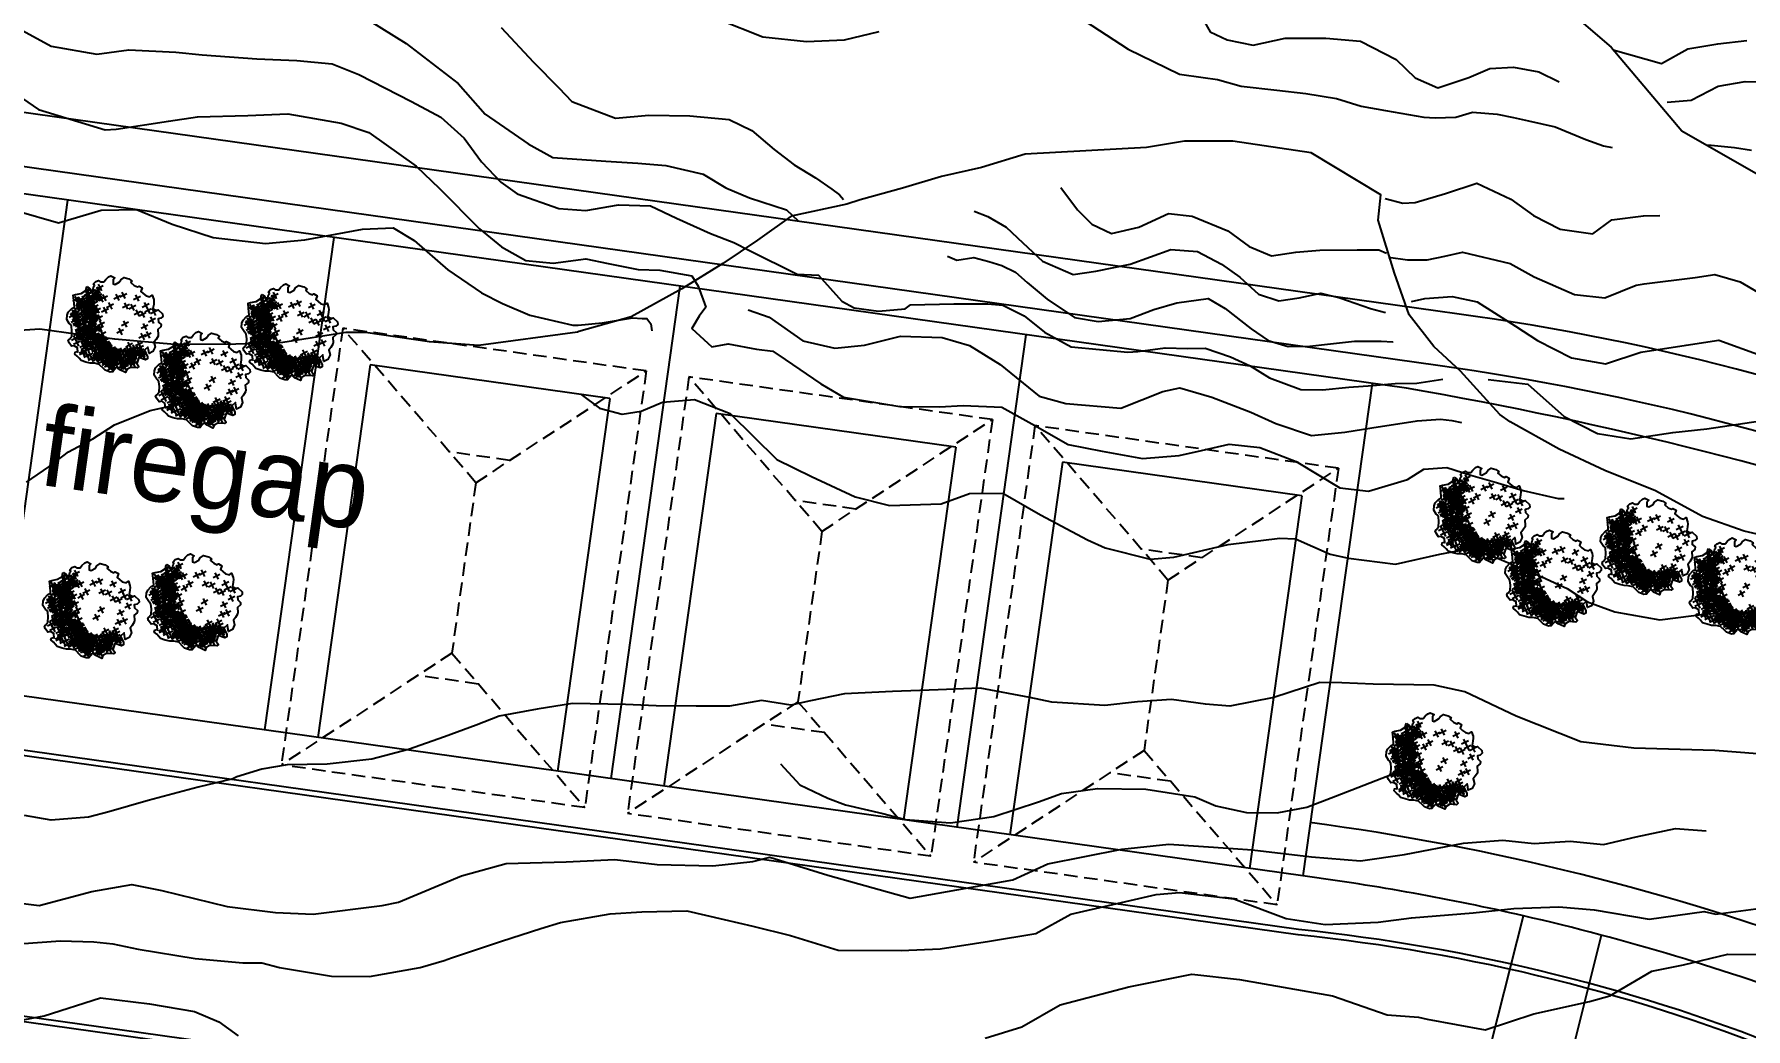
# Model space of a CAD drawing. Header units: inches. Extents: x 200 to 566, y -336 to 11.
# Drawn here: x 308.8 to 372.5, y -103.4 to -66.4 of the extents above; entities that cross this region are included whole.
import ezdxf

# ---------------------------------------------------------------- set-up
doc = ezdxf.new("R2010")
doc.units = ezdxf.units.IN
doc.header["$MEASUREMENT"] = 0
doc.linetypes.add('DASHED', pattern=[0.75, 0.5, -0.25])
doc.layers.get('0').update_dxf_attribs({"color": 31})
for name, color, linetype in [('boundary', 21, 'Continuous'), ('drain', 151, 'Continuous'), ('NEW', 7, 'Continuous'), ('retaining wall', 7, 'Continuous'), ('roof', 1, 'DASHED'), ('trees', 76, 'Continuous')]:
    doc.layers.add(name, color=color, linetype=linetype)

# ---------------------------------------------------------------- blocks, each defined once
blk = doc.blocks.new('decitree')
at = {"layer": 'boundary'}
blk.add_lwpolyline([(-4.54, 2.53), (-4.18, 2.47), (-3.98, 2.25), (-3.73, 2.5), (-3.82, 2.86), (-3.79, 3.05), (-3.98, 3.19), (-3.85, 3.55), (-3.6, 3.83), (-3.26, 3.8), (-2.93, 3.97), (-2.85, 4.33), (-2.68, 4.75), (-2.46, 5), (-1.93, 5), (-2.01, 4.66), (-1.79, 4.22), (-1.54, 4.25), (-1.21, 4.75), (-1.15, 5.08), (-0.9, 5.52), (-0.29, 5.63), (0.15, 5.58), (0.12, 5.33), (0.65, 5.19), (1.1, 5.19), (1.23, 5.38), (1.68, 5.36), (1.73, 4.86), (2.1, 4.75), (2.54, 4.66), (3.01, 4.75), (3.18, 5.05), (3.59, 4.66), (3.71, 4.44), (3.84, 4.11), (3.98, 3.61), (4.4, 3.58), (4.65, 3.75), (5.34, 3.53), (5.51, 3.25), (5.4, 2.94), (5.12, 2.72), (5.32, 2.39), (5.76, 2.25), (5.87, 1.97), (5.65, 1.53), (5.98, 0.97), (6.04, 0.78), (5.98, 0.31), (5.9, -0.11), (6.29, -0.58), (6.29, -1.22), (5.95, -1.63), (5.68, -1.25), (5.48, -0.97), (5.26, -1.52), (5.95, -2.08), (6.07, -2.33), (5.9, -2.55), (5.01, -2.63), (5.12, -3.41), (5.51, -3.63), (5.4, -3.88), (4.62, -4.19), (4.32, -4.63), (4.34, -5.02), (3.54, -5.02), (3.07, -4.91), (2.93, -5.32), (2.87, -5.63), (2.59, -5.79), (1.93, -5.85), (1.71, -5.77), (0.96, -5.52), (0.37, -5.66), (-0.1, -5.88), (-0.65, -5.99), (-1.26, -6.07), (-1.62, -5.9), (-1.93, -5.79), (-2.32, -5.68), (-2.37, -5.43), (-2.21, -5.29), (-2.07, -5.29), (-2.35, -4.82), (-2.82, -4.77), (-3.1, -4.96), (-3.57, -4.71), (-3.79, -4.49), (-3.76, -4.32), (-3.71, -4.24), (-3.62, -3.85), (-3.87, -3.24), (-4.18, -2.74), (-4.43, -2.58), (-4.57, -2.55), (-5.07, -2.24), (-5.26, -1.74), (-5.29, -1.36), (-5.09, -0.75), (-4.87, -0.47), (-5.32, 0.31), (-5.65, 0.81), (-5.43, 1.03), (-4.85, 1.45), (-4.48, 2.03), (-4.57, 2.47), (-4.54, 2.55)], dxfattribs=at)
at = {"layer": 'trees', "linetype": 'Continuous'}
for points in [[(1.93, 4.27), (1.35, 3.53)], [(-4.59, 2.23), (-4.33, 2.19), (-4.18, 2.01), (-4.26, 2.45), (-4.26, 2.46)], [(-4.59, 2.23), (-4.33, 2.19), (-4.18, 2.01), (-4.26, 2.45), (-4.26, 2.46)], [(-3.76, 2.14), (-4.35, 1.39)], [(-4.12, 2.44), (-3.43, 1.89)], [(-3.48, 2.53), (-4.07, 1.78)], [(-3.62, 2.64), (-2.93, 2.08)], [(-2.99, 2.72), (-3.57, 1.97)], [(-3.54, 2.19), (-2.85, 1.64)], [(-3.48, 2.55), (-2.79, 2)], [(-2.9, 2.28), (-3.48, 1.53)], [(-3.46, 3), (-2.76, 2.44)], [(-3.43, 3.39), (-2.74, 2.83)], [(-2.85, 2.64), (-3.43, 1.89)], [(-2.82, 3.08), (-3.4, 2.33)], [(-2.79, 3.47), (-3.37, 2.72)], [(-3.12, 2.39), (-2.43, 1.83)], [(-2.49, 2.47), (-3.07, 1.72)], [(-3.01, 2.14), (-2.32, 1.58)], [(-2.37, 2.22), (-2.96, 1.47)], [(-2.68, 2.19), (-1.99, 1.64)], [(-2.04, 2.28), (-2.62, 1.53)], [(-2.4, 2.47), (-1.71, 1.92)], [(-1.76, 2.55), (-2.35, 1.81)], [(-0.96, 3.22), (-0.26, 2.67)], [(-0.32, 3.3), (-0.9, 2.55)], [(-0.38, 3.78), (0.32, 3.22)], [(0.26, 3.86), (-0.32, 3.11)], [(0.49, 2.72), (1.18, 2.17)], [(1.12, 2.8), (0.54, 2.06)], [(1.26, 2.92), (1.96, 2.36)], [(1.29, 4.19), (1.98, 3.64)], [(1.9, 3), (1.32, 2.25)], [(2.15, 2.55), (2.84, 2)], [(2.79, 2.64), (2.21, 1.89)], [(2.68, 3.83), (3.37, 3.28)], [(3.32, 3.91), (2.73, 3.16)], [(2.79, 2.67), (3.48, 2.11)], [(3.43, 2.75), (2.84, 2)], [(3.21, 3.41), (3.9, 2.86)], [(3.84, 3.5), (3.26, 2.75)], [(3.93, 3.53), (4.62, 2.97)], [(4.57, 3.61), (3.98, 2.86)], [(4.15, 2.53), (4.84, 1.97)], [(4.79, 2.61), (4.21, 1.86)], [(-5.43, 0.81), (-4.73, 0.25)], [(-4.79, 0.89), (-5.37, 0.14)], [(-5.07, 0.89), (-4.37, 0.34)], [(-4.43, 0.97), (-5.01, 0.22)], [(-4.87, 0.67), (-4.18, 0.11)], [(-4.23, 0.75), (-4.82, 0)], [(-4.82, 0.56), (-4.12, 0)], [(-4.18, 0.64), (-4.76, -0.11)], [(-4.15, 0.06), (-4.73, -0.69)], [(-4.15, 0), (-4.73, -0.75)], [(-4.68, 0.59), (-3.98, 0.03)], [(-4.65, 0.5), (-3.96, -0.05)], [(-4.62, 1.22), (-3.93, 0.67)], [(-4.04, 0.67), (-4.62, -0.08)], [(-4.01, 0.59), (-4.6, -0.16)], [(-3.98, 1.31), (-4.57, 0.56)], [(-4.54, 0.78), (-3.85, 0.22)], [(-3.9, 0.86), (-4.48, 0.11)], [(-4.46, 1.92), (-3.76, 1.36)], [(-4.4, 2.06), (-3.71, 1.5)], [(-3.82, 2), (-4.4, 1.25)], [(-4.4, 0.03), (-3.71, -0.52)], [(-3.76, 0.11), (-4.35, -0.63)], [(-4.32, 1.56), (-3.62, 1)], [(-4.32, 0.45), (-3.62, -0.11)], [(-3.68, 1.64), (-4.26, 0.89)], [(-3.68, 0.53), (-4.26, -0.22)], [(-4.21, 0.45), (-3.51, -0.11)], [(-4.15, 0.53), (-3.46, -0.02)], [(-3.57, 0.53), (-4.15, -0.22)], [(-3.51, 0.61), (-4.1, -0.14)], [(-4.07, 1.81), (-3.37, 1.25)], [(-4.04, 0.89), (-3.35, 0.34)], [(-3.43, 1.89), (-4.01, 1.14)], [(-4.01, 1.14), (-3.32, 0.59)], [(-3.4, 0.97), (-3.98, 0.22)], [(-3.37, 1.22), (-3.96, 0.47)], [(-3.9, 1.36), (-3.21, 0.81)], [(-3.9, 0.03), (-3.21, -0.52)], [(-3.26, 1.45), (-3.85, 0.7)], [(-3.26, 0.11), (-3.85, -0.63)], [(-3.82, 0.45), (-3.12, -0.11)], [(-3.23, 0.03), (-3.82, -0.72)], [(-3.79, 1.39), (-3.1, 0.84)], [(-3.18, 0.53), (-3.76, -0.22)], [(-3.15, 1.47), (-3.73, 0.72)], [(-3.68, 0.53), (-2.99, -0.02)], [(-3.04, 0.61), (-3.62, -0.14)], [(-3.6, 1.2), (-2.9, 0.64)], [(-3.6, 0.97), (-2.9, 0.42)], [(-3.57, 1.67), (-2.87, 1.11)], [(-2.96, 1.28), (-3.54, 0.53)], [(-3.54, 1.25), (-2.85, 0.7)], [(-2.96, 1.06), (-3.54, 0.31)], [(-2.93, 1.75), (-3.51, 1)], [(-2.9, 1.33), (-3.48, 0.59)], [(-3.46, 0.34), (-2.76, -0.22)], [(-3.46, 0.09), (-2.76, -0.47)], [(-3.43, 2.03), (-2.74, 1.47)], [(-2.82, 0.42), (-3.4, -0.33)], [(-2.82, 0.17), (-3.4, -0.58)], [(-2.82, 0.03), (-3.4, -0.72)], [(-2.79, 2.11), (-3.37, 1.36)], [(-3.32, 0.7), (-2.62, 0.14)], [(-3.29, 1.2), (-2.6, 0.64)], [(-3.26, 1.86), (-2.57, 1.31)], [(-2.68, 0.78), (-3.26, 0.03)], [(-2.65, 1.28), (-3.23, 0.53)], [(-2.65, 0), (-3.23, -0.75)], [(-2.62, 1.94), (-3.21, 1.2)], [(-3.18, 0.09), (-2.49, -0.47)], [(-2.57, 0.03), (-3.15, -0.72)], [(-2.54, 0.17), (-3.12, -0.58)], [(-3.04, 0.47), (-2.35, -0.08)], [(-2.4, 0.56), (-2.99, -0.19)], [(-2.96, 0.95), (-2.26, 0.39)], [(-2.96, 0.17), (-2.26, -0.39)], [(-2.32, 1.03), (-2.9, 0.28)], [(-2.32, 0.25), (-2.9, -0.5)], [(-2.68, 0.14), (-1.99, -0.41)], [(-2.65, 0.22), (-1.96, -0.33)], [(-2.04, 0.22), (-2.62, -0.52)], [(-2.01, 0.31), (-2.6, -0.44)], [(-2.51, 0.72), (-1.82, 0.17)], [(-1.87, 0.81), (-2.46, 0.06)], [(-1.26, 0.03), (-1.85, -0.72)], [(-1.62, 1.11), (-0.93, 0.56)], [(-0.99, 1.2), (-1.57, 0.45)], [(-1.29, 1.89), (-0.6, 1.33)], [(-0.65, 1.97), (-1.24, 1.22)], [(1.35, 0.67), (2.04, 0.11)], [(1.98, 0.75), (1.4, 0)], [(3.68, 1.39), (4.37, 0.84)], [(4.32, 1.47), (3.73, 0.72)], [(3.96, 0.2), (4.65, -0.36)], [(4.59, 0.28), (4.01, -0.47)], [(4.48, 0.67), (5.18, 0.11)], [(5.12, 0.75), (4.54, 0)], [(-4.98, -0.86), (-4.29, -1.41)], [(-4.96, -1.22), (-4.26, -1.77)], [(-4.35, -0.77), (-4.93, -1.52)], [(-4.32, -1.13), (-4.9, -1.88)], [(-4.79, -0.02), (-4.1, -0.58)], [(-4.79, -0.08), (-4.1, -0.63)], [(-4.73, -0.77), (-4.04, -1.33)], [(-4.1, -0.69), (-4.68, -1.44)], [(-4.48, -1.38), (-3.79, -1.94)], [(-4.46, -1.69), (-3.76, -2.24)], [(-3.85, -1.3), (-4.43, -2.05)], [(-3.82, -1.61), (-4.4, -2.35)], [(-4.37, -0.83), (-3.68, -1.38)], [(-3.73, -0.75), (-4.32, -1.49)], [(-4.29, -1.25), (-3.6, -1.8)], [(-3.65, -1.16), (-4.23, -1.91)], [(-4.18, -1.83), (-3.48, -2.38)], [(-3.54, -1.74), (-4.12, -2.49)], [(-4.01, -0.27), (-3.32, -0.83)], [(-4.01, -1.91), (-3.32, -2.47)], [(-3.37, -0.19), (-3.96, -0.94)], [(-3.37, -1.83), (-3.96, -2.58)], [(-3.87, -0.05), (-3.18, -0.61)], [(-3.87, -1.49), (-3.18, -2.05)], [(-3.23, -1.41), (-3.82, -2.16)], [(-3.73, -0.41), (-3.04, -0.97)], [(-3.73, -1.94), (-3.04, -2.49)], [(-3.1, -0.33), (-3.68, -1.08)], [(-3.1, -1.86), (-3.68, -2.6)], [(-3.65, -0.94), (-2.96, -1.49)], [(-3.01, -0.86), (-3.6, -1.61)], [(-3.51, -0.11), (-2.82, -0.66)], [(-3.51, -0.61), (-2.82, -1.16)], [(-2.87, -0.02), (-3.46, -0.77)], [(-3.46, -0.05), (-2.76, -0.61)], [(-2.87, -0.52), (-3.46, -1.27)], [(-3.4, -0.3), (-2.71, -0.86)], [(-2.76, -0.22), (-3.35, -0.97)], [(-3.29, -0.08), (-2.6, -0.63)], [(-3.29, -1.02), (-2.6, -1.58)], [(-3.29, -1.52), (-2.6, -2.08)], [(-3.26, -1.36), (-2.57, -1.91)], [(-2.65, -0.94), (-3.23, -1.69)], [(-2.65, -1.44), (-3.23, -2.19)], [(-3.21, -0.05), (-2.51, -0.61)], [(-2.62, -1.27), (-3.21, -2.02)], [(-3.12, -0.27), (-2.43, -0.83)], [(-3.12, -0.61), (-2.43, -1.16)], [(-2.49, -0.19), (-3.07, -0.94)], [(-2.49, -0.52), (-3.07, -1.27)], [(-2.96, -1.94), (-2.26, -2.49)], [(-2.32, -1.86), (-2.9, -2.6)], [(-2.85, -0.27), (-2.15, -0.83)], [(-2.82, -0.33), (-2.12, -0.88)], [(-2.21, -0.19), (-2.79, -0.94)], [(-2.18, -0.25), (-2.76, -1)], [(-2.74, -0.11), (-2.04, -0.66)], [(-2.1, -0.02), (-2.68, -0.77)], [(-2.65, -1.91), (-1.96, -2.47)], [(-2.07, -2.1), (-2.65, -2.85)], [(-2.62, -0.22), (-1.93, -0.77)], [(-2.6, -0.8), (-1.9, -1.36)], [(-2.01, -1.83), (-2.6, -2.58)], [(-1.99, -0.14), (-2.57, -0.88)], [(-2.57, -0.72), (-1.87, -1.27)], [(-1.96, -0.72), (-2.54, -1.47)], [(-1.93, -0.63), (-2.51, -1.38)], [(-2.51, -1.19), (-1.82, -1.74)], [(-2.51, -1.41), (-1.82, -1.97)], [(-1.87, -1.11), (-2.46, -1.86)], [(-1.87, -1.33), (-2.46, -2.08)], [(-2.37, -0.83), (-1.68, -1.38)], [(-2.37, -1.66), (-1.68, -2.22)], [(-2.35, -1.83), (-1.65, -2.38)], [(-1.74, -0.75), (-2.32, -1.49)], [(-1.74, -1.58), (-2.32, -2.33)], [(-1.71, -1.74), (-2.29, -2.49)], [(-2.26, -0.16), (-1.57, -0.72)], [(-2.26, -0.88), (-1.57, -1.44)], [(-1.62, -0.08), (-2.21, -0.83)], [(-2.21, -0.72), (-1.51, -1.27)], [(-1.62, -0.8), (-2.21, -1.55)], [(-1.57, -0.63), (-2.15, -1.38)], [(-2.01, -1.66), (-1.32, -2.22)], [(-1.37, -1.58), (-1.96, -2.33)], [(-1.96, -2.08), (-1.26, -2.63)], [(-1.93, -1.61), (-1.24, -2.16)], [(-1.9, -0.05), (-1.21, -0.61)], [(-1.32, -1.99), (-1.9, -2.74)], [(-1.29, -1.52), (-1.87, -2.27)], [(-1.82, -1.99), (-1.13, -2.55)], [(-1.76, -1.41), (-1.07, -1.97)], [(-1.18, -1.91), (-1.76, -2.66)], [(-1.13, -1.33), (-1.71, -2.08)], [(-1.43, -1.33), (-0.74, -1.88)], [(-0.79, -1.25), (-1.37, -1.99)], [(-1.32, -0.63), (-0.63, -1.19)], [(-0.68, -0.55), (-1.26, -1.3)], [(-1.24, -1.16), (-0.54, -1.72)], [(-0.65, -2.05), (-1.24, -2.8)], [(-0.6, -1.08), (-1.18, -1.83)], [(-0.93, -2.1), (-0.24, -2.66)], [(-0.29, -2.02), (-0.88, -2.77)], [(-0.65, -1.66), (0.04, -2.22)], [(-0.01, -1.58), (-0.6, -2.33)], [(0.29, -2.1), (-0.29, -2.85)], [(0.43, -2.1), (-0.15, -2.85)], [(1.21, -0.44), (1.9, -1)], [(1.85, -0.36), (1.26, -1.11)], [(2.96, -1.49), (3.65, -2.05)], [(3.59, -1.41), (3.01, -2.16)], [(3.07, -2.08), (3.76, -2.63)], [(3.71, -1.99), (3.12, -2.74)], [(3.46, -1.86), (4.15, -2.41)], [(4.09, -1.77), (3.51, -2.52)], [(3.68, -1.52), (4.37, -2.08)], [(4.32, -1.44), (3.73, -2.19)], [(3.73, -1.72), (4.43, -2.27)], [(4.37, -1.63), (3.79, -2.38)], [(3.98, -0.86), (4.68, -1.41)], [(3.98, -1.86), (4.68, -2.41)], [(4.62, -0.77), (4.04, -1.52)], [(4.62, -1.77), (4.04, -2.52)], [(4.29, -1.13), (4.98, -1.69)], [(4.32, -1.94), (5.01, -2.49)], [(4.93, -1.05), (4.34, -1.8)], [(4.95, -1.86), (4.37, -2.6)], [(4.51, -1.49), (5.2, -2.05)], [(5.15, -1.41), (4.57, -2.16)], [(4.57, -1.94), (5.26, -2.49)], [(5.2, -1.86), (4.62, -2.6)], [(4.68, -1.69), (5.37, -2.24)], [(4.68, -1.77), (5.37, -2.33)], [(5.32, -1.61), (4.73, -2.35)], [(5.32, -1.69), (4.73, -2.44)], [(4.95, -1.74), (5.65, -2.3)], [(5.59, -1.66), (5.01, -2.41)], [(5.04, -1.91), (5.73, -2.47)], [(5.68, -1.83), (5.09, -2.58)], [(-3.6, -2.35), (-2.9, -2.91)], [(-2.96, -2.27), (-3.54, -3.02)], [(-3.48, -2.99), (-2.79, -3.55)], [(-3.48, -3.66), (-2.79, -4.21)], [(-3.46, -2.27), (-2.76, -2.83)], [(-2.85, -2.91), (-3.43, -3.66)], [(-2.85, -3.58), (-3.43, -4.32)], [(-2.82, -2.19), (-3.4, -2.94)], [(-3.37, -2.72), (-2.68, -3.27)], [(-2.74, -2.63), (-3.32, -3.38)], [(-3.18, -2.96), (-2.49, -3.52)], [(-2.54, -2.88), (-3.12, -3.63)], [(-3.04, -3.21), (-2.35, -3.77)], [(-3.01, -4.02), (-2.32, -4.57)], [(-2.4, -3.13), (-2.99, -3.88)], [(-2.37, -3.94), (-2.96, -4.68)], [(-2.87, -2.99), (-2.18, -3.55)], [(-2.82, -2.55), (-2.12, -3.1)], [(-2.24, -2.91), (-2.82, -3.66)], [(-2.82, -3.3), (-2.12, -3.85)], [(-2.18, -2.47), (-2.76, -3.21)], [(-2.18, -3.21), (-2.76, -3.96)], [(-2.71, -2.19), (-2.01, -2.74)], [(-2.68, -2.83), (-1.99, -3.38)], [(-2.04, -2.74), (-2.62, -3.49)], [(-2.54, -2.38), (-1.85, -2.94)], [(-1.9, -2.3), (-2.49, -3.05)], [(-2.37, -2.55), (-1.68, -3.1)], [(-2.35, -2.69), (-1.65, -3.24)], [(-2.35, -3.38), (-1.65, -3.94)], [(-1.74, -2.47), (-2.32, -3.21)], [(-1.71, -2.6), (-2.29, -3.35)], [(-1.71, -3.3), (-2.29, -4.05)], [(-2.24, -2.55), (-1.54, -3.1)], [(-1.6, -2.47), (-2.18, -3.21)], [(-2.18, -4.02), (-1.49, -4.57)], [(-1.54, -3.94), (-2.12, -4.68)], [(-2.07, -2.22), (-1.37, -2.77)], [(-2.07, -3.24), (-1.37, -3.8)], [(-2.07, -3.55), (-1.37, -4.1)], [(-1.43, -2.13), (-2.01, -2.88)], [(-1.43, -3.16), (-2.01, -3.91)], [(-1.43, -3.46), (-2.01, -4.21)], [(-1.9, -2.41), (-1.21, -2.96)], [(-1.9, -3.74), (-1.21, -4.3)], [(-1.26, -2.33), (-1.85, -3.08)], [(-1.26, -3.66), (-1.85, -4.41)], [(-1.82, -4.13), (-1.13, -4.68)], [(-1.79, -2.49), (-1.1, -3.05)], [(-1.18, -4.05), (-1.76, -4.8)], [(-1.15, -2.41), (-1.74, -3.16)], [(-1.65, -2.55), (-0.96, -3.1)], [(-1.65, -3.41), (-0.96, -3.96)], [(-1.01, -2.47), (-1.6, -3.21)], [(-1.01, -3.33), (-1.6, -4.07)], [(-1.49, -2.35), (-0.79, -2.91)], [(-1.49, -4.21), (-0.79, -4.77)], [(-0.85, -2.27), (-1.43, -3.02)], [(-0.85, -4.13), (-1.43, -4.88)], [(-1.4, -2.58), (-0.71, -3.13)], [(-1.4, -3.63), (-0.71, -4.19)], [(-1.37, -3.35), (-0.68, -3.91)], [(-0.76, -2.49), (-1.35, -3.24)], [(-0.76, -3.55), (-1.35, -4.3)], [(-1.32, -2.96), (-0.63, -3.52)], [(-0.74, -3.27), (-1.32, -4.02)], [(-1.29, -2.13), (-0.6, -2.69)], [(-0.68, -2.88), (-1.26, -3.63)], [(-1.1, -3.91), (-0.4, -4.46)], [(-1.07, -2.41), (-0.38, -2.96)], [(-1.07, -2.55), (-0.38, -3.1)], [(-0.46, -3.82), (-1.04, -4.57)], [(-0.43, -2.33), (-1.01, -3.08)], [(-0.43, -2.47), (-1.01, -3.21)], [(-0.85, -2.22), (-0.15, -2.77)], [(-0.85, -3.1), (-0.15, -3.66)], [(-0.82, -2.24), (-0.13, -2.8)], [(-0.21, -2.13), (-0.79, -2.88)], [(-0.21, -3.02), (-0.79, -3.77)], [(-0.18, -2.16), (-0.76, -2.91)], [(-0.76, -2.58), (-0.07, -3.13)], [(-0.76, -2.96), (-0.07, -3.52)], [(-0.13, -2.49), (-0.71, -3.24)], [(-0.71, -3.88), (-0.01, -4.43)], [(-0.6, -3.38), (0.1, -3.94)], [(-0.57, -3.85), (0.12, -4.41)], [(0.04, -3.3), (-0.54, -4.05)], [(-0.51, -3.08), (0.18, -3.63)], [(0.07, -3.77), (-0.51, -4.52)], [(0.12, -2.99), (-0.46, -3.74)], [(-0.35, -2.19), (0.35, -2.74)], [(-0.32, -2.58), (0.37, -3.13)], [(-0.29, -3.21), (0.4, -3.77)], [(0.32, -2.49), (-0.26, -3.24)], [(-0.26, -4.1), (0.43, -4.66)], [(0.35, -3.13), (-0.24, -3.88)], [(-0.21, -2.19), (0.49, -2.74)], [(0.37, -4.02), (-0.21, -4.77)], [(-0.18, -2.55), (0.51, -3.1)], [(-0.15, -3.41), (0.54, -3.96)], [(0.46, -2.47), (-0.13, -3.21)], [(0.49, -3.33), (-0.1, -4.07)], [(-0.04, -2.27), (0.65, -2.83)], [(-0.01, -3.05), (0.68, -3.6)], [(0.6, -2.19), (0.01, -2.94)], [(0.01, -2.66), (0.71, -3.21)], [(0.01, -3.02), (0.71, -3.58)], [(0.62, -2.96), (0.04, -3.71)], [(0.65, -2.58), (0.07, -3.33)], [(0.65, -2.94), (0.07, -3.69)], [(0.1, -3.49), (0.79, -4.05)], [(0.15, -2.66), (0.85, -3.21)], [(0.15, -3.35), (0.85, -3.91)], [(0.73, -3.41), (0.15, -4.16)], [(0.79, -2.58), (0.21, -3.33)], [(0.21, -4.02), (0.9, -4.57)], [(0.26, -2.83), (0.96, -3.38)], [(0.26, -3.91), (0.96, -4.46)], [(0.85, -3.94), (0.26, -4.68)], [(0.29, -2.88), (0.98, -3.44)], [(0.9, -2.74), (0.32, -3.49)], [(0.49, -2.63), (1.18, -3.19)], [(0.51, -3.69), (1.21, -4.24)], [(1.12, -2.55), (0.54, -3.3)], [(0.54, -3.16), (1.23, -3.71)], [(0.54, -3.96), (1.23, -4.52)], [(1.15, -3.6), (0.57, -4.35)], [(0.57, -4.1), (1.26, -4.66)], [(0.6, -3.02), (1.29, -3.58)], [(1.18, -3.08), (0.6, -3.82)], [(1.18, -3.88), (0.6, -4.63)], [(0.62, -3.3), (1.32, -3.85)], [(1.21, -4.02), (0.62, -4.77)], [(1.23, -2.94), (0.65, -3.69)], [(1.26, -3.21), (0.68, -3.96)], [(0.71, -2.41), (1.4, -2.96)], [(0.73, -2.77), (1.43, -3.33)], [(1.37, -2.69), (0.79, -3.44)], [(0.9, -4.05), (1.6, -4.6)], [(0.93, -3.24), (1.62, -3.8)], [(1.54, -3.96), (0.96, -4.71)], [(1.04, -3.66), (1.73, -4.21)], [(1.1, -3.55), (1.79, -4.1)], [(1.68, -3.58), (1.1, -4.32)], [(1.73, -3.46), (1.15, -4.21)], [(1.21, -3.33), (1.9, -3.88)], [(1.23, -2.8), (1.93, -3.35)], [(1.23, -2.85), (1.93, -3.41)], [(1.23, -2.91), (1.93, -3.46)], [(1.85, -3.24), (1.26, -3.99)], [(1.87, -2.72), (1.29, -3.46)], [(1.87, -2.77), (1.29, -3.52)], [(1.87, -2.83), (1.29, -3.58)], [(1.37, -3.13), (2.07, -3.69)], [(1.4, -4.16), (2.1, -4.71)], [(2.01, -3.05), (1.43, -3.8)], [(1.43, -3.66), (2.12, -4.21)], [(2.04, -4.07), (1.46, -4.82)], [(2.07, -3.58), (1.48, -4.32)], [(2.21, -4.24), (1.62, -4.99)], [(1.65, -2.88), (2.35, -3.44)], [(1.68, -3.38), (2.37, -3.94)], [(1.68, -3.66), (2.37, -4.21)], [(2.29, -2.8), (1.71, -3.55)], [(1.71, -3.08), (2.4, -3.63)], [(2.32, -3.3), (1.73, -4.05)], [(2.32, -3.58), (1.73, -4.32)], [(2.35, -2.99), (1.76, -3.74)], [(1.9, -2.8), (2.59, -3.35)], [(1.9, -2.99), (2.59, -3.55)], [(1.9, -3.58), (2.59, -4.13)], [(2.54, -2.72), (1.96, -3.46)], [(2.54, -2.91), (1.96, -3.66)], [(2.54, -3.49), (1.96, -4.24)], [(1.98, -2.99), (2.68, -3.55)], [(1.98, -3.96), (2.68, -4.52)], [(2.57, -4.21), (1.98, -4.96)], [(2.62, -2.91), (2.04, -3.66)], [(2.62, -3.88), (2.04, -4.63)], [(2.1, -3.99), (2.79, -4.55)], [(2.12, -3.52), (2.82, -4.07)], [(2.15, -2.99), (2.84, -3.55)], [(2.15, -3.27), (2.84, -3.82)], [(2.73, -3.91), (2.15, -4.66)], [(2.76, -3.44), (2.18, -4.19)], [(2.79, -2.91), (2.21, -3.66)], [(2.79, -3.19), (2.21, -3.94)], [(2.23, -3.66), (2.93, -4.21)], [(2.87, -3.58), (2.29, -4.32)], [(2.32, -4.02), (3.01, -4.57)], [(2.96, -3.94), (2.37, -4.68)], [(2.4, -2.55), (3.09, -3.1)], [(2.4, -3.96), (3.09, -4.52)], [(3.04, -2.47), (2.46, -3.21)], [(3.04, -3.88), (2.46, -4.63)], [(2.48, -3.02), (3.18, -3.58)], [(3.12, -2.94), (2.54, -3.69)], [(2.73, -3.58), (3.43, -4.13)], [(3.37, -3.49), (2.79, -4.24)], [(2.82, -3.35), (3.51, -3.91)], [(3.46, -3.27), (2.87, -4.02)], [(2.9, -2.3), (3.59, -2.85)], [(2.93, -3.94), (3.62, -4.49)], [(3.54, -2.22), (2.96, -2.96)], [(3.57, -3.85), (2.98, -4.6)], [(3.07, -3.1), (3.76, -3.66)], [(3.09, -2.52), (3.79, -3.08)], [(3.09, -3.69), (3.79, -4.24)], [(3.71, -3.02), (3.12, -3.77)], [(3.73, -2.44), (3.15, -3.19)], [(3.73, -3.6), (3.15, -4.35)], [(3.21, -2.66), (3.9, -3.21)], [(3.84, -2.58), (3.26, -3.33)], [(3.26, -3.6), (3.96, -4.16)], [(3.29, -3.91), (3.98, -4.46)], [(3.29, -4.21), (3.98, -4.77)], [(3.29, -4.24), (3.98, -4.8)], [(3.9, -3.52), (3.32, -4.27)], [(3.93, -3.82), (3.34, -4.57)], [(3.93, -4.13), (3.34, -4.88)], [(3.93, -4.16), (3.34, -4.91)], [(3.59, -2.22), (4.29, -2.77)], [(3.59, -3.69), (4.29, -4.24)], [(3.59, -4.21), (4.29, -4.77)], [(3.62, -2.63), (4.32, -3.19)], [(4.23, -2.13), (3.65, -2.88)], [(3.65, -3.33), (4.34, -3.88)], [(4.23, -3.6), (3.65, -4.35)], [(4.23, -4.13), (3.65, -4.88)], [(4.26, -2.55), (3.68, -3.3)], [(3.71, -2.24), (4.4, -2.8)], [(4.29, -3.24), (3.71, -3.99)], [(3.73, -2.69), (4.43, -3.24)], [(4.34, -2.16), (3.76, -2.91)], [(3.76, -3.08), (4.45, -3.63)], [(4.37, -2.6), (3.79, -3.35)], [(4.4, -2.99), (3.82, -3.74)], [(3.82, -3.19), (4.51, -3.74)], [(3.82, -3.3), (4.51, -3.85)], [(4.45, -3.1), (3.87, -3.85)], [(4.45, -3.21), (3.87, -3.96)], [(3.98, -3.49), (4.68, -4.05)], [(4.04, -2.22), (4.73, -2.77)], [(4.62, -3.41), (4.04, -4.16)], [(4.68, -2.13), (4.09, -2.88)], [(4.15, -2.85), (4.84, -3.41)], [(4.18, -2.44), (4.87, -2.99)], [(4.18, -3.13), (4.87, -3.69)], [(4.79, -2.77), (4.21, -3.52)], [(4.82, -2.35), (4.23, -3.1)], [(4.82, -3.05), (4.23, -3.8)], [(4.4, -3.35), (5.09, -3.91)], [(5.04, -3.27), (4.45, -4.02)], [(-1.9, -4.66), (-1.21, -5.21)], [(-1.87, -4.71), (-1.18, -5.27)], [(-1.26, -4.57), (-1.85, -5.32)], [(-1.24, -4.63), (-1.82, -5.38)], [(-1.79, -4.85), (-1.1, -5.41)], [(-1.15, -4.77), (-1.74, -5.52)], [(-1.18, -4.93), (-0.49, -5.49)], [(-0.54, -4.85), (-1.13, -5.6)], [(-0.93, -4.68), (-0.24, -5.24)], [(-0.29, -4.6), (-0.88, -5.35)], [(-0.54, -5.02), (0.15, -5.57)], [(0.1, -4.93), (-0.49, -5.68)], [(-0.26, -4.35), (0.43, -4.91)], [(0.37, -4.27), (-0.21, -5.02)], [(-0.01, -4.57), (0.68, -5.13)], [(0.01, -4.82), (0.71, -5.38)], [(0.62, -4.49), (0.04, -5.24)], [(0.65, -4.74), (0.07, -5.49)], [(0.57, -4.57), (1.26, -5.13)], [(0.6, -4.43), (1.29, -4.99)], [(1.21, -4.49), (0.62, -5.24)], [(1.23, -4.35), (0.65, -5.1)], [(0.79, -4.8), (1.48, -5.35)], [(1.43, -4.71), (0.85, -5.46)], [(0.85, -4.71), (1.54, -5.27)], [(1.48, -4.63), (0.9, -5.38)], [(1.32, -4.38), (2.01, -4.93)], [(1.32, -4.82), (2.01, -5.38)], [(1.96, -4.3), (1.37, -5.05)], [(1.96, -4.74), (1.37, -5.49)], [(1.57, -4.32), (2.26, -4.88)], [(1.57, -4.6), (2.26, -5.16)], [(2.21, -4.52), (1.62, -5.27)], [(1.62, -4.88), (2.32, -5.43)], [(2.26, -4.8), (1.68, -5.54)], [(1.93, -4.3), (2.62, -4.85)], [(1.93, -4.38), (2.62, -4.93)], [(1.93, -4.68), (2.62, -5.24)], [(2.57, -4.3), (1.98, -5.05)], [(2.57, -4.6), (1.98, -5.35)], [(2.12, -4.71), (2.82, -5.27)], [(2.76, -4.63), (2.18, -5.38)], [(2.18, -5.05), (2.87, -5.6)], [(2.82, -4.96), (2.23, -5.71)], [(2.51, -4.38), (3.21, -4.93)], [(3.15, -4.3), (2.57, -5.05)]]:
    blk.add_lwpolyline(points, dxfattribs=at)

msp = doc.modelspace()

# ---------------------------------------------------------------- linework, layer by layer
for points in [[(308.402, -62.984), (310.031, -63.965), (310.589, -64.165), (313.201, -64.861), (315.119, -64.42), (316.46, -64.514), (318.642, -65.163), (321.28, -65.935), (322.654, -66.79), (324.591, -68.277), (325.588, -69.413), (327.193, -70.521), (328.108, -71.023), (330.082, -71.165), (331.271, -71.235), (332.309, -71.331), (333.703, -71.653), (334.542, -72.156), (335.431, -72.532), (336.801, -72.981), (337.235, -73.385)], [(350.954, -64.763), (351.945, -65.266), (352.562, -66.353), (353.197, -66.654), (354.16, -66.852), (355.346, -66.592), (356.863, -66.584), (358.153, -66.704), (359.475, -67.382), (360.189, -68.063), (361.027, -68.439), (362.186, -68.052), (362.967, -67.719), (363.851, -67.663), (364.788, -67.836), (365.55, -68.212)], [(365.156, -64.933), (367.475, -66.926), (370.108, -70.033), (375.293, -73.001), (379.558, -75.061), (383.949, -77.044), (387.202, -78.93), (389.864, -79.805), (392.242, -80.124), (395.181, -80.896), (398.048, -82.151), (400.578, -82.519), (401.948, -83.045), (403.562, -82.733), (406.438, -82.314)], [(308.106, -66.157), (309.454, -66.886), (311.151, -67.181), (312.338, -67.023), (314.084, -67.115), (315.071, -67.211), (317.096, -67.353), (318.589, -67.421), (319.905, -67.541), (320.895, -67.941), (322.853, -68.946), (323.946, -69.523), (324.814, -70.305), (325.455, -71.19), (326.17, -71.947), (326.782, -72.375), (328.33, -72.925), (329.342, -72.996), (330.554, -72.786), (331.742, -72.831), (332.708, -73.282), (333.978, -73.859), (334.841, -74.184), (335.426, -74.485), (337.204, -75.364), (337.989, -75.41), (338.858, -76.369), (339.316, -76.621), (340.227, -76.743), (341.212, -76.661), (341.413, -76.508), (343.031, -76.474), (344.295, -76.467), (344.852, -76.515), (345.639, -76.917), (346.404, -77.521), (347.395, -78.074), (349.496, -78.266), (349.875, -78.239), (350.885, -78.106), (351.719, -78.127), (352.377, -78.124), (353.315, -78.448), (354.052, -78.774), (354.764, -79.227), (355.931, -79.652), (356.74, -79.673), (357.725, -79.566), (358.609, -79.511), (359.443, -79.43), (360.252, -79.426), (361.211, -79.269)], [(326.188, -66.188), (327.39, -67.476), (328.335, -68.435), (328.82, -68.939), (330.445, -69.565), (331.683, -69.457), (333.2, -69.474), (334.668, -69.619), (335.507, -70.02), (336.348, -70.726), (337.088, -71.306), (337.876, -71.783), (338.487, -72.211), (338.768, -72.413), (338.921, -72.59)], [(334.302, -65.892), (335.927, -66.543), (337.547, -66.712), (338.962, -66.653), (340.249, -66.342)], [(347.626, -65.77), (349.51, -67.003), (350.45, -67.455), (351.415, -67.932), (352.301, -68.054), (352.833, -68.127), (353.72, -68.376), (355.036, -68.522), (356.125, -68.643), (357.264, -68.839), (358.177, -69.114), (359.089, -69.286), (360.507, -69.533), (360.937, -69.556), (361.695, -69.526), (362.326, -69.345), (363.237, -69.417), (363.844, -69.54), (364.402, -69.664), (365.39, -69.887), (366.532, -70.363), (367.192, -70.588), (367.521, -70.662)], [(367.552, -67.027), (369.351, -67.526), (370.332, -66.989), (371.442, -66.806), (372.528, -66.674)], [(308.182, -68.694), (308.972, -69.248), (311.458, -69.996), (311.862, -69.968), (313.807, -69.679), (314.893, -69.521), (316.763, -69.46), (318.255, -69.401), (320.231, -69.746), (321.271, -70.096), (323.029, -71.355), (323.897, -72.187), (325.379, -73.676), (326.195, -74.357), (327.11, -74.859), (328.123, -74.955), (329.335, -74.797), (330.171, -74.97), (331.286, -75.192), (332.095, -75.213), (333.286, -75.435), (333.517, -75.814), (333.803, -76.599), (333.554, -76.93), (333.28, -77.388), (334.02, -78.069), (334.626, -77.965), (335.69, -78.162), (336.298, -78.235), (336.756, -78.537), (338.08, -79.443), (338.919, -79.946), (341.021, -80.29), (342.488, -80.307), (343.372, -80.252), (344.814, -80.32), (346.034, -80.998), (347.28, -81.702), (348.547, -81.949), (350.041, -82.22), (351.405, -82.111), (352.238, -81.929), (353.272, -81.695), (354.411, -81.816), (355.756, -82.341), (357.383, -83.322), (358.446, -83.443), (359.908, -83.004), (360.511, -82.62), (361.37, -82.565), (362.258, -82.839), (363.12, -83.088), (364.21, -83.412), (365.502, -83.709), (365.729, -83.708)], [(369.567, -68.97), (370.451, -68.89), (371.457, -68.378), (372.466, -68.196), (373.25, -68.218)], [(376.148, -85.778), (372.425, -84.933), (370.878, -84.382), (369.125, -83.427), (367.248, -82.675), (365.547, -81.872), (363.717, -80.866), (363.336, -80.589), (361.879, -78.972), (360.885, -78.064), (359.963, -76.877), (359.418, -75.332), (358.817, -73.357), (358.909, -72.418), (356.316, -70.858), (353.405, -70.415), (351.61, -70.423), (350.197, -70.658), (345.674, -70.907), (344.061, -71.396), (342.573, -71.733), (341.111, -72.171), (339.548, -72.609), (339.044, -72.764), (336.975, -73.205), (335.72, -74.098), (334.439, -74.966), (332.906, -75.912), (331.02, -76.961), (329.079, -77.502), (329.029, -77.528), (325.343, -78.027), (323.521, -77.883), (321.141, -77.539), (320.408, -77.543), (318.06, -77.909), (316.316, -77.968), (314.041, -77.978), (311.814, -77.786), (310.447, -77.614), (309.029, -77.418), (305.668, -77.637)], [(371.074, -70.561), (372.06, -70.658), (372.693, -70.756)], [(347.007, -72.141), (347.623, -72.975), (348.159, -73.504), (348.895, -73.856), (349.904, -73.622), (351.012, -73.109), (351.898, -73.205), (353.218, -73.757), (354.007, -74.336), (354.845, -74.686), (355.754, -74.555), (356.638, -74.474), (358.028, -74.467), (358.837, -74.462), (359.117, -74.588)], [(359.071, -72.559), (359.73, -72.733), (360.185, -72.705), (361.319, -72.369), (362.478, -71.982), (363.748, -72.584), (364.589, -73.189), (365.579, -73.691), (366.795, -73.862), (367.497, -73.351), (368.684, -73.192), (369.291, -73.189)], [(308.176, -73.007), (309.723, -73.455), (311.311, -72.99), (312.626, -72.958), (313.947, -73.509), (315.469, -74.008), (317.419, -74.226), (318.884, -74.091), (321.03, -73.699), (322.167, -73.643), (322.956, -74.12), (324.206, -75.205), (325.453, -76.06), (326.241, -76.462), (327.257, -76.888), (328.854, -77.26), (329.056, -77.259), (329.94, -77.178), (331.076, -76.994), (331.431, -77.018), (331.608, -77.017), (331.761, -77.219), (331.789, -77.473)], [(343.78, -73.02), (344.288, -73.221), (344.974, -73.623), (345.587, -74.203), (346.327, -74.884), (347.47, -75.385), (348.303, -75.254), (349.59, -74.993), (351.101, -74.453), (352.088, -74.523), (352.977, -75.001), (353.665, -75.479), (354.354, -76.109), (355.115, -76.359), (355.872, -76.253), (356.679, -76.072), (357.389, -76.245), (358.53, -76.645), (359.088, -76.794)], [(342.785, -74.7), (343.141, -74.85), (343.772, -74.745), (344.33, -74.895), (344.812, -75.044), (345.32, -75.295), (345.753, -75.673), (346.493, -76.303), (347.511, -76.983), (348.397, -77.13), (349.585, -77.023), (350.466, -76.688), (351.323, -76.43), (352.484, -76.272), (353.12, -76.649), (354.088, -77.404), (354.725, -77.832), (355.46, -78.057), (356.269, -78.052), (356.926, -77.973), (357.936, -77.866), (358.922, -77.861), (359.352, -77.884), (359.352, -77.884)], [(359.194, -74.739), (359.903, -74.837), (360.636, -74.833), (361.292, -74.703), (361.948, -74.547), (363.721, -74.969), (364.611, -75.471), (366.109, -76.123), (367.248, -76.244), (368.406, -75.781), (368.709, -75.729), (370.603, -75.49), (371.335, -75.385), (372.273, -75.659), (372.934, -76.036), (373.853, -76.969), (374.819, -77.573), (376.162, -77.921), (376.973, -78.094)], [(360.045, -76.383), (360.549, -76.279), (361.56, -76.198), (362.497, -76.396), (363.922, -77.301), (364.736, -77.83), (366.006, -78.482), (367.272, -78.704), (368.582, -78.266), (370.273, -78.003), (371.485, -77.819), (373.058, -78.394), (374.203, -79.149), (375.221, -79.853), (376.134, -80.153), (376.845, -80.453), (377.579, -80.627), (379.121, -80.644), (380.255, -80.283), (381.137, -80.025), (382.148, -80.019), (383.136, -80.242), (383.874, -80.745), (384.008, -81.455)], [(335.372, -76.692), (336.158, -76.967), (337.406, -77.848), (338.597, -78.121), (339.709, -78.014), (341.045, -77.677), (342.588, -77.719), (343.603, -78.018), (344.747, -78.722), (346.2, -79.907), (347.189, -80.181), (349.239, -80.347), (350.8, -79.73), (351.431, -79.6), (352.622, -79.949), (354.069, -80.499), (355.008, -80.925), (356.328, -81.375), (357.565, -81.241), (358.575, -81.084), (360.266, -80.821), (361.125, -80.766), (361.555, -80.814), (361.91, -80.888)], [(362.905, -79.285), (364.373, -79.455), (365.724, -80.665), (366.969, -81.292), (368.21, -81.489), (369.775, -81.252), (371.037, -81.118), (373.031, -80.829)], [(329.158, -79.846), (329.846, -80.349), (330.683, -80.573), (331.39, -80.468), (332.195, -80.134), (333.383, -80.026), (334.703, -80.552), (336.439, -82.267), (337.735, -82.894), (339.361, -83.647), (340.628, -83.969), (342.549, -83.908), (343.607, -83.522), (344.846, -83.516), (346.245, -84.32), (347.998, -85.249), (348.659, -85.55), (350.331, -85.972), (351.215, -85.891), (353.233, -85.424), (355.152, -85.185), (355.734, -85.207), (357.029, -85.784), (357.713, -85.932), (359.459, -86.151), (361.099, -85.787), (362.234, -85.578), (363.249, -85.928), (364.899, -86.629), (365.838, -87.055), (366.602, -87.558), (367.617, -87.933), (369.288, -88.229), (371.131, -87.991), (372.117, -88.011), (372.982, -88.615)], [(308.532, -83.101), (309.36, -82.539), (310.088, -81.977), (310.994, -81.49), (311.798, -80.978), (313.132, -80.438), (314.091, -80.23)], [(372.926, -93.205), (371.333, -93.087), (368.324, -93.001), (366.35, -92.759), (363.939, -91.808), (362.034, -90.905), (360.894, -90.658), (358.619, -90.619), (357.456, -90.575), (356.647, -90.554), (354.933, -91.121), (353.293, -91.434), (352.382, -91.363), (351.117, -91.192), (349.853, -91.275), (348.641, -91.408), (346.668, -91.292), (345.858, -91.119), (344.009, -90.774), (342.442, -90.833), (340.748, -90.893), (338.954, -90.979), (337.693, -91.239), (336.961, -91.395), (335.872, -91.223), (334.686, -91.433), (333.447, -91.439), (331.955, -91.422), (330.817, -91.377), (328.845, -91.337), (327.532, -91.547), (326.119, -91.809), (325.262, -92.143), (324.078, -92.58), (322.743, -93.044), (321.381, -93.407), (319.714, -93.593), (318.223, -93.626), (317.289, -93.784), (316.356, -94.068), (316.205, -94.145), (314.919, -94.456), (313.053, -94.948), (311.59, -95.362), (310.834, -95.569), (309.444, -95.678), (308.456, -95.505)], [(336.579, -93.578), (337.294, -94.361), (338.336, -94.862), (338.996, -95.112), (340.39, -95.434), (341.226, -95.658), (342.896, -95.776), (344.511, -95.539), (346.175, -94.997), (347.031, -94.689), (348.369, -94.504), (350.164, -94.519), (351.987, -94.814), (352.774, -95.139), (353.914, -95.387), (355.052, -95.406), (356.162, -95.197), (357.22, -94.786), (359.561, -93.886), (359.815, -93.935)], [(307.806, -98.705), (308.996, -98.85), (310.963, -98.332), (312.452, -98.071), (313.567, -98.293), (316.001, -98.889), (317.798, -99.107), (319.189, -99.176), (321.765, -98.857), (322.371, -98.727), (324.712, -97.751), (326.376, -97.285), (328.601, -97.223), (330.42, -97.137), (331.99, -97.331), (334.063, -97.371), (335.553, -97.21), (336.184, -97.055), (338.34, -97.728), (341.407, -98.574), (345.218, -97.894), (346.526, -97.303), (349.276, -96.756), (351.019, -96.569), (353.422, -96.734), (354.13, -96.78), (356.332, -97.048), (358.154, -97.19), (359.794, -96.953), (361.989, -96.535), (363.454, -96.426), (364.618, -96.546), (365.957, -96.463), (367.197, -96.583), (368.407, -96.298), (369.87, -95.985), (371.008, -96.081)], [(308.252, -100.275), (309.793, -100.165), (311.033, -100.209), (311.742, -100.281), (312.679, -100.479), (314.807, -100.823), (316.578, -100.99), (317.286, -100.987), (317.945, -101.161), (319.87, -101.48), (321.286, -101.498), (323.179, -101.158), (324.062, -100.899), (324.339, -100.796), (326.203, -100.178), (327.665, -99.713), (328.396, -99.481), (330.238, -99.167), (331.426, -99.084), (333.094, -99.05), (334.488, -99.372), (335.552, -99.62), (336.946, -99.967), (338.722, -100.516), (341.073, -100.528), (342.513, -100.47), (344.356, -100.181), (346.072, -99.892), (347.379, -99.175), (348.943, -98.812), (350.557, -98.448), (351.416, -98.367), (353.441, -98.61), (355.394, -99.335), (356.837, -99.555), (358.808, -99.469), (360.045, -99.31), (362.344, -99.12), (363.859, -98.959), (365.526, -98.9), (366.842, -99.019), (368.893, -99.363), (370.937, -99.073), (371.368, -99.172), (373.412, -98.908)], [(344.19, -103.783), (345.551, -103.369), (346.983, -102.55), (349.53, -101.877), (351.876, -101.408), (353.647, -101.601), (357.117, -102.216), (359.146, -102.915), (360.31, -103.01), (360.639, -103.085), (362.791, -103.479), (364.605, -102.886), (366.673, -102.418), (367.429, -102.211), (368.987, -101.29), (370.173, -101.055), (371.812, -100.666), (373.834, -100.68)], [(306.439, -103.48), (309.19, -102.958), (311.282, -102.287), (313.104, -102.506), (314.776, -102.801), (315.69, -103.176), (316.404, -103.705)]]:
    msp.add_lwpolyline(points)
at = {"layer": 'drain'}
for points in [[(361.03, -78.765), (268.321, -65.733)], [(359.867, -79.612), (268.182, -66.723)]]:
    msp.add_lwpolyline(points, dxfattribs=at)
for centre, radius, start, end in [((348.308, -170.322), 92.437, 68.53963, 82.0892), ((334.746, -225.143), 147.684, 71.42657, 80.20655)]:
    msp.add_arc(centre, radius, start, end, dxfattribs=at)
at = {"layer": 'retaining wall'}
for p, q in [((310.061, -72.61), (307.485, -90.93)), ((319.963, -74.002), (317.388, -92.322)), ((332.837, -75.812), (330.262, -94.132)), ((345.71, -77.622), (343.135, -95.942)), ((321.317, -78.737), (319.369, -92.601)), ((358.584, -79.431), (356.008, -97.751)), ((330.23, -79.99), (328.281, -93.854)), ((334.191, -80.547), (332.242, -94.41)), ((343.103, -81.8), (341.154, -95.663)), ((347.064, -82.356), (345.115, -96.22)), ((355.977, -83.609), (354.028, -97.473)), ((349.145, -159.03), (364.212, -99.235)), ((352.061, -159.734), (367.124, -99.957))]:
    msp.add_line(p, q, dxfattribs=at)
for points in [[(361.03, -76.746), (273.018, -64.374)], [(330.23, -79.99), (321.317, -78.737)], [(343.103, -81.8), (334.191, -80.547)], [(355.977, -83.609), (347.064, -82.356)], [(355.85, -99.749), (243.483, -83.953)], [(355.822, -99.947), (243.455, -84.151)], [(356.008, -97.751), (258.963, -84.109)], [(354.414, -109.645), (256.018, -95.813)], [(354.442, -109.447), (256.046, -95.615)]]:
    msp.add_lwpolyline(points, dxfattribs=at)
for centre, radius, start, end in [((349.627, -165.274), 89.26, 68.1141, 82.66031), ((344.358, -185.591), 90.609, 69.48471, 82.44463), ((344.358, -185.591), 88.609, 77.0522, 82.44463), ((344.358, -185.591), 88.609, 69.48471, 77.0522), ((349.025, -166.892), 67.289, 67.76459, 84.1964), ((349.025, -166.892), 67.489, 67.76459, 84.1964)]:
    msp.add_arc(centre, radius, start, end, dxfattribs=at)
at = {"layer": 'roof'}
for p, q in [((320.296, -77.382), (318.013, -93.622)), ((325.245, -83.126), (320.296, -77.382)), ((325.245, -83.126), (331.585, -78.969)), ((331.585, -78.969), (329.302, -95.209)), ((333.17, -79.191), (330.887, -95.432)), ((338.118, -84.936), (333.17, -79.191)), ((338.118, -84.936), (344.459, -80.778)), ((344.459, -80.778), (342.176, -97.019)), ((346.043, -81.001), (343.76, -97.241)), ((350.992, -86.746), (346.043, -81.001)), ((350.992, -86.746), (357.332, -82.588)), ((357.332, -82.588), (355.049, -98.828)), ((325.245, -83.126), (324.354, -89.464)), ((338.118, -84.936), (337.227, -91.274)), ((350.992, -86.746), (350.101, -93.083)), ((324.354, -89.464), (318.013, -93.622)), ((324.354, -89.464), (329.302, -95.209)), ((337.227, -91.274), (330.887, -95.432)), ((337.227, -91.274), (342.176, -97.019)), ((350.101, -93.083), (343.76, -97.241)), ((350.101, -93.083), (355.049, -98.828))]:
    msp.add_line(p, q, dxfattribs=at)
for points in [[(331.585, -78.969), (320.296, -77.382)], [(344.459, -80.778), (333.17, -79.191)], [(357.332, -82.588), (346.043, -81.001)], [(326.513, -82.295), (324.255, -81.978)], [(339.386, -84.105), (337.128, -83.787)], [(352.26, -85.914), (350.002, -85.597)], [(325.343, -90.613), (323.086, -90.296)], [(338.217, -92.423), (335.959, -92.105)], [(329.302, -95.209), (318.013, -93.622)], [(351.09, -94.232), (348.833, -93.915)], [(342.176, -97.019), (330.887, -95.432)], [(355.049, -98.828), (343.76, -97.241)]]:
    msp.add_lwpolyline(points, dxfattribs=at)

# ---------------------------------------------------------------- block references
at = {"layer": 'NEW', "xscale": 0.3000000000000114, "yscale": 0.2999999999999545, "zscale": 0.3, "rotation": 334.4076369476851}
for p in [(311.69, -77.105), (318.194, -77.401), (314.942, -79.173), (362.539, -84.195), (368.748, -85.376), (365.2, -86.558), (372, -86.853), (314.647, -87.444), (310.804, -87.74), (360.766, -93.352)]:
    msp.add_blockref('decitree', p, dxfattribs=at)

# ---------------------------------------------------------------- texts
at = {"layer": 'NEW', "insert": (309.33, -80.218), "char_height": 3, "width": 75.4467, "attachment_point": 1, "rotation": 352}
msp.add_mtext('{\\fCityBlueprint|b0|i0|c2|p2;firegap}', dxfattribs=at)

doc.saveas('drawing.dxf')
